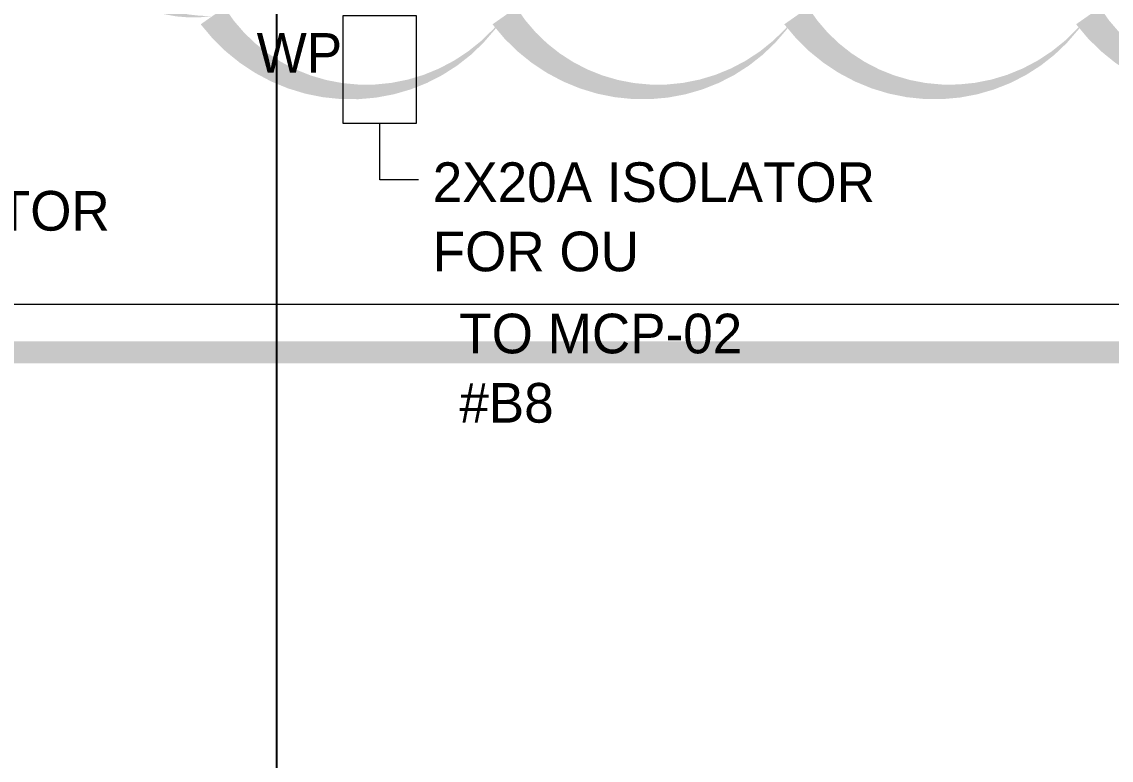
# Model space of a CAD drawing. Header units: metres. Extents: x 75097 to 220695, y -1557923 to -1361206.
# Drawn here: x 143205 to 148152, y -1415133 to -1411780 of the extents above; entities that cross this region are included whole.
import ezdxf

# ---------------------------------------------------------------- set-up
doc = ezdxf.new("R2010")
doc.units = ezdxf.units.M
doc.linetypes.add('DASHED2', pattern=[0.375, 0.25, -0.125])
doc.layers.get('0').update_dxf_attribs({"lineweight": 0})
doc.layers.add('A-100 - Copy$0$axes', color=8, linetype='Continuous')
doc.layers.add('A-100 - Copy$0$Proj', color=8, linetype='Continuous', lineweight=0)
for name, color, linetype, lineweight, true_color in [('E-POWR', 7, 'Continuous', 9, 0x4e7e3e), ('E-POWR-IDEN _1-100_', 7, 'Continuous', 9, 0x4e7e3e), ('REV 01', 7, 'Continuous', 0, 0xe41b4d)]:
    doc.layers.add(name, color=color, linetype=linetype, lineweight=lineweight, true_color=true_color)
doc.styles.add('Optima_5', font='', dxfattribs={"height": 3.001645})
doc.styles.get('Optima_5').set_extended_font_data('Optima')

# ---------------------------------------------------------------- blocks, each defined once
blk = doc.blocks.new('GI-041_dwg__U120-3902841-GI-041')
at = {"layer": 'E-POWR', "flags": 128}
blk.add_lwpolyline([(-0.1145, 0), (0.1145, 0), (0.1145, 0.1572), (-0.1145, 0.1572)], close=True, dxfattribs=at)
blk.add_lwpolyline([(0.2354, 0.1613), (0.2354, 0.0786), (0.1145, 0.0786)], dxfattribs=at)
blk = doc.blocks.new('A-100 - Copy')
at = {"layer": 'A-100 - Copy$0$axes'}
blk.add_line((144363.7, -1477297.4, 0), (144363.7, -1387547.7, 0), dxfattribs=at)
at = {"layer": 'A-100 - Copy$0$Proj', "elevation": 2.4}
blk.add_lwpolyline([(157430.3, -1413062.7), (157430.3, -1424372.7), (116466.7, -1424372.7), (116466.7, -1413062.7)], close=True, dxfattribs=at)

msp = doc.modelspace()

# ---------------------------------------------------------------- linework, layer by layer
at = {"layer": 'E-POWR', "color": 240, "linetype": 'DASHED2', "ltscale": 500, "true_color": 0xf10e52, "const_width": 100, "elevation": 2.4}
msp.add_lwpolyline([(115298.3, -1413281.4), (159313.3, -1413281.4), (159393.3, -1448612.7), (173978.3, -1448457.7), (173978.3, -1433902.7), (175258.3, -1433902.7), (175258.3, -1404237.7), (173964.3, -1404237.7), (173978.3, -1396822.7), (166814.4, -1396822.7), (166814.4, -1395572.7), (144628.7, -1395572.7), (144628.7, -1391327.7), (116969, -1391327.7), (116997.3, -1391802.7)], dxfattribs=at)

# ---------------------------------------------------------------- block references
at = {"color": 85, "xscale": 2127.341102341351, "yscale": 2127.341102341351, "zscale": 2127.341102341351, "rotation": 269.9999999997816}
msp.add_blockref('GI-041_dwg__U120-3902841-GI-041', (144663.2, -1411996.3, 0), dxfattribs=at)

# ---------------------------------------------------------------- texts
at = {"layer": 'E-POWR-IDEN _1-100_', "attachment_point": 1, "rotation": 360, "line_spacing_factor": 1.047943, "style": 'Optima_5'}
for s, insert, char_height, width in [('WP', (144271.8, -1411831.1), 180.1, 3.637978807091713e-12), ('2X20A ISOLATOR\\PFOR OU', (145071.1, -1412418, 0), 180.099, 2475.925), ('2X20A ISOLATOR\\PFOR OU', (141596.9, -1412548, 0), 180.099, 2475.925), ('TO MCP-02 \\P#B8', (145191.6, -1413105.3), 180.1, 2475.925)]:
    msp.add_mtext(s, dxfattribs=dict(at, insert=insert, char_height=char_height, width=width))

# ---------------------------------------------------------------- next in the draw order: block references
msp.add_blockref('A-100 - Copy', (0, 0))

# ---------------------------------------------------------------- next in the draw order: linework, layer by layer
at = {"layer": 'REV 01', "color": 3, "elevation": 0}
msp.add_lwpolyline([(155996, -1411752.3, 0, 132.5, -0.520567), (154671.1, -1411752.4, 0, 132.5, -0.520567), (153346.2, -1411752.5, 0, 132.5, -0.520567), (152021.3, -1411752.6, 0, 132.5, -0.520567), (150696.4, -1411752.7, 0, 132.5, -0.520567), (149371.5, -1411752.8, 0, 132.5, -0.520567), (148046.5, -1411753, 0, 132.5, -0.520567), (146721.6, -1411753.1, 0, 132.5, -0.520567), (145396.7, -1411753.2, 0, 132.5, -0.520567), (144071.8, -1411753.3, 0, 132.5, -0.520567), (143462.3, -1411039.4, 0, 132.5, -0.520567), (143465, -1409714.5, 0, 132.5, -0.520567), (143467.8, -1408389.6, 0, 132.5, -0.520567), (143470.1, -1407270.4, 0, 132.5, -0.520567), (144795.1, -1407270.3, 0, 132.5, -0.520567), (146120, -1407270.1, 0, 132.5, -0.520567), (147444.9, -1407270, 0, 132.5, -0.520567), (148769.8, -1407269.9, 0, 132.5, -0.520567), (150094.7, -1407269.8, 0, 132.5, -0.520567), (151419.6, -1407269.7, 0, 132.5, -0.520567), (152744.6, -1407269.6, 0, 132.5, -0.520567), (154069.5, -1407269.5, 0, 132.5, -0.520567), (155394.4, -1407269.3, 0, 132.5, -0.520567)], format="xyseb", dxfattribs=at)

doc.saveas('drawing.dxf')
